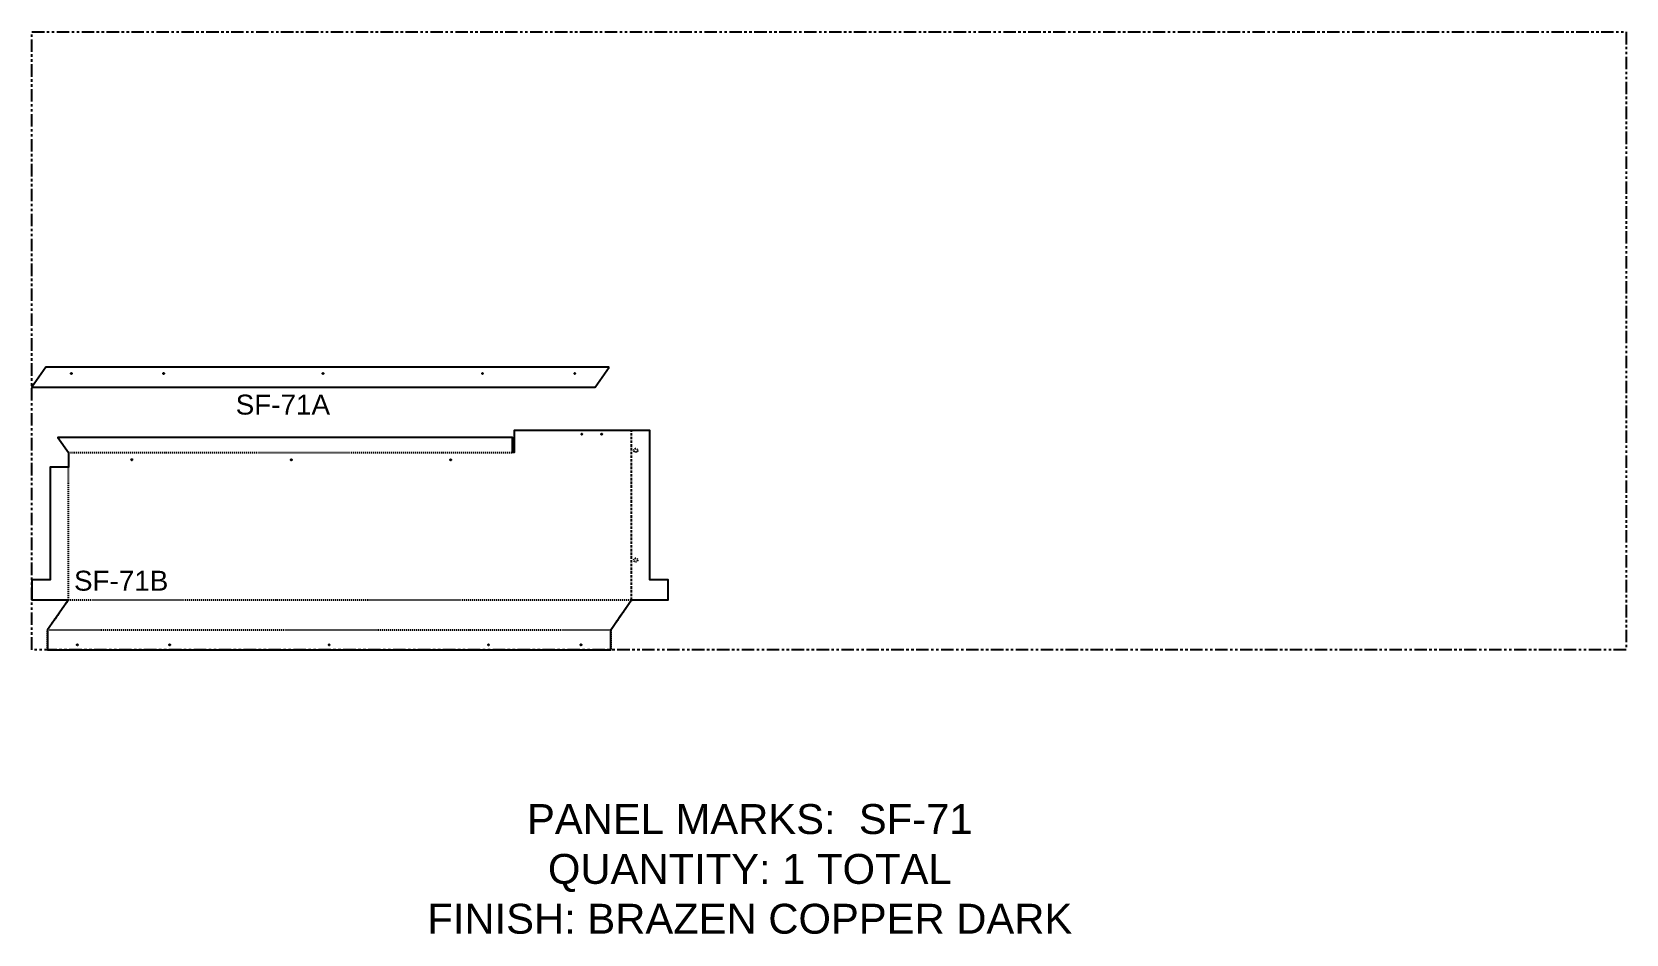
# Model space of a CAD drawing. Header units: inches. Extents: x 0 to 160, y -29 to 62.
import ezdxf

# ---------------------------------------------------------------- set-up
doc = ezdxf.new("R2010")
doc.units = ezdxf.units.IN
doc.header["$MEASUREMENT"] = 0
doc.linetypes.add('HIDDEN', pattern=[0.375, 0.25, -0.125])
doc.linetypes.add('PHANTOM', pattern=[2.5, 1.25, -0.25, 0.25, -0.25, 0.25, -0.25])
for name, color, linetype in [('CUT', 7, 'Continuous'), ('DIMS', 1, 'Continuous'), ('HOLES', 6, 'Continuous'), ('ROUT', 1, 'HIDDEN'), ('SHEET', 5, 'PHANTOM'), ('TEXT', 2, 'PHANTOM'), ('V135', 4, 'HIDDEN'), ('WEEPS', 3, 'HIDDEN')]:
    doc.layers.add(name, color=color, linetype=linetype)
doc.styles.get("Standard").update_dxf_attribs({"font": 'arial.ttf'})

msp = doc.modelspace()

# ---------------------------------------------------------------- linework, layer by layer
at = {"layer": 'CUT', "ltscale": 0.25}
for points in [[(57.93, 28.34), (1.39, 28.34), (0, 26.34), (56.53, 26.34)], [(1.57, 0), (58.1, 0), (58.1, 2), (60.19, 5), (63.85, 5), (63.85, 7), (62.02, 7), (62.02, 22), (48.4, 22), (48.4, 19.81), (48.22, 19.81), (48.22, 21.31), (2.61, 21.31), (3.66, 19.81), (3.66, 18.32), (1.83, 18.32), (1.83, 7), (0, 7), (0, 5), (3.66, 5), (1.57, 2)]]:
    msp.add_lwpolyline(points, close=True, dxfattribs=at)
at = {"layer": 'HOLES', "ltscale": 0.25}
for centre in [(3.96, 27.72), (13.22, 27.72), (29.22, 27.72), (45.22, 27.72), (54.49, 27.72), (55.19, 21.63), (57.19, 21.63), (10.03, 19.07), (26.03, 19.06), (42.03, 19.06), (4.57, 0.5), (13.83, 0.5), (29.83, 0.5), (45.83, 0.5), (55.1, 0.5)]:
    msp.add_circle(centre, 0.0625, dxfattribs=at)
at = {"layer": 'ROUT', "ltscale": 0.25}
for p, q in [((3.66, 19.81), (48.22, 19.81)), ((1.57, 2), (58.1, 2))]:
    msp.add_line(p, q, dxfattribs=at)
for points in [[(1.57, 0), (1.57, 2), (3.66, 5), (3.66, 18.32)], [(0, 7), (0, 5), (63.85, 5), (63.85, 7)], [(60.19, 5), (58.1, 2), (58.1, 0)]]:
    msp.add_lwpolyline(points, dxfattribs=at)
at = {"layer": 'SHEET'}
msp.add_lwpolyline([(0, 62), (160, 62), (160, 0), (0, 0)], close=True, dxfattribs=at)
at = {"layer": 'V135'}
msp.add_line((60.19, 5), (60.19, 22), dxfattribs=at)
at = {"layer": 'WEEPS', "ltscale": 0.25}
for centre in [(60.6, 20), (60.6, 9)]:
    msp.add_circle(centre, 0.188, dxfattribs=at)

# ---------------------------------------------------------------- texts
at = {"layer": 'DIMS', "ltscale": 0.25, "char_height": 2, "attachment_point": 8}
for s, insert in [('SF-71A', (25.19, 23.57)), ('SF-71B', (8.96, 5.9))]:
    msp.add_mtext_dynamic_manual_height_columns(s, width=3.0859, gutter_width=10, heights=[2.07], dxfattribs=dict(at, insert=insert))
at = {"layer": 'TEXT', "insert": (72.05, -22.01), "char_height": 3, "attachment_point": 5}
msp.add_mtext_dynamic_manual_height_columns('PANEL MARKS:  SF-71\\PQUANTITY: 1 TOTAL\\PFINISH: BRAZEN COPPER DARK', width=199.7409, gutter_width=1, heights=[0], dxfattribs=at)

doc.saveas('drawing.dxf')
